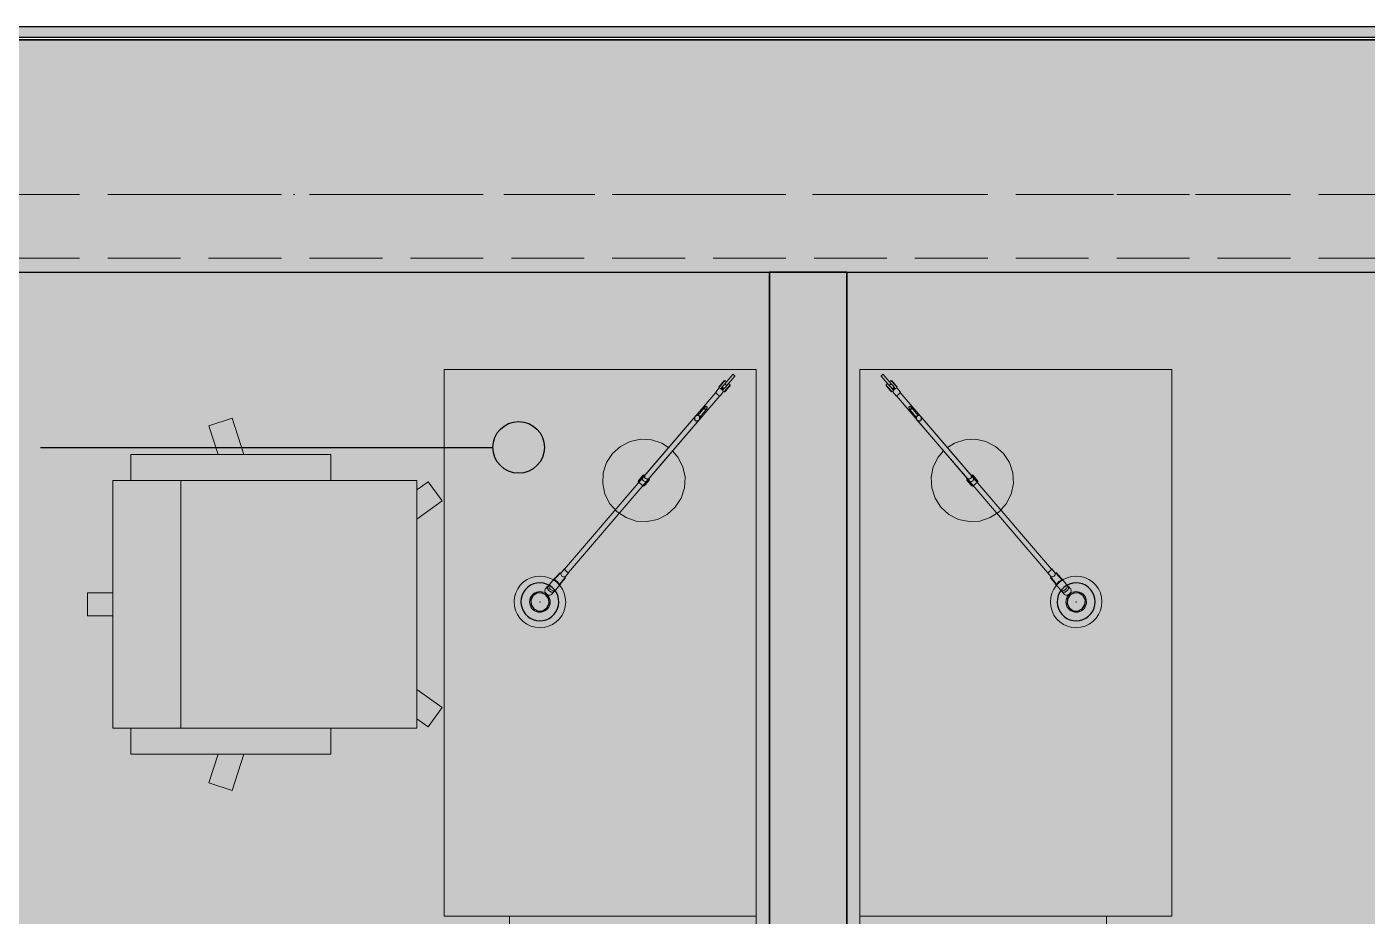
# Model space of a CAD drawing. Header units: millimetres. Extents: x -4040 to 97987, y -17467 to 39515.
# Drawn here: x 10492 to 13090, y 13852 to 15575 of the extents above; entities that cross this region are included whole.
import ezdxf
from ezdxf.enums import TextEntityAlignment as Align

# ---------------------------------------------------------------- set-up
doc = ezdxf.new("R2010")
doc.units = ezdxf.units.MM
doc.header["$MEASUREMENT"] = 0
doc.linetypes.add('Dot & Dashed', pattern=[335.138881, 176.388884, -88.194442, 0, -70.555556])
doc.linetypes.add('Hidden Line', pattern=[195.611112, 141.111112, -54.5])
for name, color, linetype in [('NewA-Ee_25_10-M_WallsExternal', 7, 'Continuous'), ('NewA-Ee_25_10-M_WallsInternal', 7, 'Continuous'), ('NewA-Ee_30_10-M_Roofs', 7, 'Continuous'), ('NewA-Ee_30_40-M_Floors', 7, 'Continuous'), ('NewA-Ee_40_20-M_GeneralFFAndEInternalMovable', 7, 'Continuous'), ('NewA-SL-M_SpacesInternal', 7, 'Continuous'), ('NewA-Ss_30_25-M_CeilingAndSoffitSystems', 7, 'Continuous'), ('NewA-Zz_20_10_90-T_TextFFEInternal', 7, 'Continuous'), ('NewA-Zz_35_40_80-M_GridStructural', 7, 'Continuous'), ('NewA-Zz_50_90_00-M_GrossInternal', 7, 'Continuous'), ('NewA-Zz_60_50_90-P_VoidOpening', 7, 'Continuous')]:
    doc.layers.add(name, color=color, linetype=linetype)
doc.styles.add('GENERATED_STYLE_1', font='')
doc.styles.get('GENERATED_STYLE_1').set_extended_font_data('Arial')

# ---------------------------------------------------------------- blocks, each defined once
blk = doc.blocks.new('Slab_1_2', base_point=(32250, 6550.5))
at = {"layer": 'NewA-Ee_30_40-M_Floors', "linetype": 'Continuous', "lineweight": 13}
blk.add_hatch(color=254, dxfattribs=at).paths.add_polyline_path([(32250, 6550.5), (32250, 12847.7), (34699.7, 12847.7), (34699.7, 15099.7), (150.3, 15099.7), (150.3, 6550.5)])
at = {"layer": 'NewA-Ee_30_40-M_Floors', "color": 6, "linetype": 'Continuous', "lineweight": 13, "flags": 128}
blk.add_lwpolyline([(32250, 6550.5), (150.3, 6550.5), (150.3, 15099.7), (34699.7, 15099.7), (34699.7, 12847.7), (32250, 12847.7)], close=True, dxfattribs=at)
blk = doc.blocks.new('Wall_1_2', base_point=(0, 15250))
at = {"layer": 'NewA-Ee_25_10-M_WallsExternal', "linetype": 'Continuous', "lineweight": 13}
for points in [[(10280.1, 15574.9), (10280.1, 15554.8), (14119.9, 15554.8), (14119.9, 15574.9)], [(10260, 15274.9), (10260, 15250), (14140, 15250), (14140, 15274.9), (14119.9, 15274.9), (14119.9, 15550), (10280.1, 15550), (10280.1, 15274.9)], [(14140, 15250), (10260, 15250), (10260, 15224.9), (10273, 15224.9), (10273, 15179.6), (14127, 15179.6), (14127, 15224.9), (14140, 15224.9)], [(10273, 15179.6), (10273, 15116.1), (14127, 15116.1), (14127, 15179.6)], [(14127, 15116.1), (10273, 15116.1), (10273, 15099.7), (14127, 15099.7)]]:
    blk.add_hatch(color=6, dxfattribs=at).paths.add_polyline_path(points)
at = {"layer": 'NewA-Ee_25_10-M_WallsExternal', "linetype": 'Continuous'}
blk.add_line((10280.1, 15554.8), (14119.9, 15554.8), dxfattribs=at)
at = {"layer": 'NewA-Ee_25_10-M_WallsExternal', "color": 92, "linetype": 'Continuous', "lineweight": 35}
blk.add_line((10280.1, 15550), (14119.9, 15550), dxfattribs=at)
at = {"layer": 'NewA-Ee_25_10-M_WallsExternal', "linetype": 'Continuous', "flags": 128}
for points in [[(14119.9, 15574.9), (10280.1, 15574.9)], [(10273, 15099.7), (14127, 15099.7)]]:
    blk.add_lwpolyline(points, dxfattribs=at)
blk = doc.blocks.new('Standard grid marker_2')
at = {"layer": 'NewA-Zz_35_40_80-M_GridStructural', "color": 6, "linetype": 'Dot & Dashed', "lineweight": 13}
blk.add_line((1000, 0), (40175.6, 0), dxfattribs=at)
at = {"layer": 'NewA-Zz_35_40_80-M_GridStructural', "style": 'GENERATED_STYLE_1'}
blk.add_attdef('AC_MarkerText_1', text='', height=250, dxfattribs=at).set_placement((41425.6, 12.2), align=Align.MIDDLE_CENTER)
blk = doc.blocks.new('Standard grid marker_4')
at = {"layer": 'NewA-Zz_35_40_80-M_GridStructural', "color": 6, "linetype": 'Dot & Dashed', "lineweight": 13}
blk.add_line((1000, 0), (40175.6, 0), dxfattribs=at)
blk = doc.blocks.new('Beam_1_2', base_point=(34850, 6550))
at = {"layer": 'NewA-Ee_30_10-M_Roofs', "color": 6, "linetype": 'Hidden Line', "lineweight": 13}
blk.add_line((34850, 15250), (0, 15250), dxfattribs=at)
blk = doc.blocks.new('Beam_3_2', base_point=(34850, 6426.7))
at = {"layer": 'NewA-Zz_60_50_90-P_VoidOpening', "color": 6, "linetype": 'Hidden Line', "lineweight": 13}
blk.add_line((34850, 15126.7), (0, 15126.7), dxfattribs=at)
blk = doc.blocks.new('BEDROOM_205_8_3', base_point=(9682.7, 14565))
at = {"layer": 'NewA-SL-M_SpacesInternal', "color": 253, "linetype": 'Continuous', "lineweight": 13}
for p, q in [((11931.6, 15099.7), (8101.5, 15099.7)), ((11931.6, 11096.4), (11931.6, 15099.7))]:
    blk.add_line(p, q, dxfattribs=at)
at = {"layer": 'NewA-SL-M_SpacesInternal', "color": 5, "lineweight": 70, "style": 'GENERATED_STYLE_1'}
for tag, height, p in [('ROOM_NAME', 200, (9682.7, 14872.8)), ('ROOM_NUMBER', 150, (9682.7, 14570)), ('adj_text', 150, (9682.7, 14334.3))]:
    blk.add_attdef(tag, text='', height=height, dxfattribs=at).set_placement(p, align=Align.TOP_CENTER)
blk = doc.blocks.new('BEDROOM_207_9_3', base_point=(14422.3, 14565))
at = {"layer": 'NewA-SL-M_SpacesInternal', "color": 253, "linetype": 'Continuous', "lineweight": 13}
for p, q in [((12081.6, 15099.7), (12081.6, 11096.4)), ((15911.2, 15099.7), (12081.6, 15099.7))]:
    blk.add_line(p, q, dxfattribs=at)
at = {"layer": 'NewA-SL-M_SpacesInternal', "color": 5, "lineweight": 70, "style": 'GENERATED_STYLE_1'}
for tag, height, p in [('ROOM_NAME', 200, (14422.3, 14872.8)), ('ROOM_NUMBER', 150, (14422.3, 14570)), ('adj_text', 150, (14422.3, 14334.3))]:
    blk.add_attdef(tag, text='', height=height, dxfattribs=at).set_placement(p, align=Align.TOP_CENTER)
blk = doc.blocks.new('Slab_12_3', base_point=(8101.5, 15099.7))
at = {"layer": 'NewA-Ss_30_25-M_CeilingAndSoffitSystems', "linetype": 'Continuous', "lineweight": 0}
blk.add_hatch(color=255, dxfattribs=at).paths.add_polyline_path([(8101.5, 15099.7), (8101.5, 11096.4), (9866.7, 11096.4), (9866.7, 8145.4), (11105.5, 8145.4), (11105.5, 11096.4), (11931.6, 11096.4), (11931.6, 15099.7)])
at = {"layer": 'NewA-Ss_30_25-M_CeilingAndSoffitSystems', "color": 6, "linetype": 'Continuous', "lineweight": 13, "flags": 128}
blk.add_lwpolyline([(8101.5, 15099.7), (11931.6, 15099.7), (11931.6, 11096.4), (11105.5, 11096.4), (11105.5, 8145.4), (9866.7, 8145.4), (9866.7, 11096.4), (8101.5, 11096.4)], close=True, dxfattribs=at)
blk = doc.blocks.new('Slab_13_3', base_point=(12081.6, 15099.7))
at = {"layer": 'NewA-Ss_30_25-M_CeilingAndSoffitSystems', "linetype": 'Continuous', "lineweight": 0}
blk.add_hatch(color=255, dxfattribs=at).paths.add_polyline_path([(12081.6, 15099.7), (12081.6, 11096.4), (12908, 11096.4), (12908, 8145.4), (14141, 8145.4), (14141, 11096.4), (15911.2, 11096.4), (15911.2, 15099.7)])
at = {"layer": 'NewA-Ss_30_25-M_CeilingAndSoffitSystems', "color": 6, "linetype": 'Continuous', "lineweight": 13, "flags": 128}
blk.add_lwpolyline([(12081.6, 15099.7), (12081.6, 11096.4), (12908, 11096.4), (12908, 8145.4), (14141, 8145.4), (14141, 11096.4), (15911.2, 11096.4), (15911.2, 15099.7)], close=True, dxfattribs=at)
blk = doc.blocks.new('Wall_17_3', base_point=(11931.6, 15099.7))
at = {"layer": 'NewA-Ee_25_10-M_WallsInternal', "linetype": 'Continuous', "lineweight": 13}
blk.add_hatch(color=6, dxfattribs=at).paths.add_polyline_path([(11931.6, 11096.4), (12081.6, 11096.4), (12081.6, 15099.7), (11931.6, 15099.7)])
at = {"layer": 'NewA-Ee_25_10-M_WallsInternal', "color": 92, "linetype": 'Continuous', "lineweight": 35, "flags": 128}
for points in [[(11931.6, 15099.7), (11931.6, 11096.4)], [(12081.6, 15099.7), (11931.6, 15099.7)], [(12081.6, 11096.4), (12081.6, 15099.7)]]:
    blk.add_lwpolyline(points, dxfattribs=at)
blk = doc.blocks.new('Morph_8_3')
at = {"layer": 'NewA-Ee_40_20-M_GeneralFFAndEInternalMovable', "linetype": 'Continuous'}
for p, q in [((11806.5, 14838.3), (11805.8, 14837)), ((11807.7, 14839.2), (11806.5, 14838.3)), ((11809.1, 14839.4), (11807.7, 14839.2)), ((11810.3, 14838.9), (11809.1, 14839.4)), ((11811, 14837.8), (11810.3, 14838.9)), ((11811, 14836.4), (11811, 14837.8)), ((11787.6, 14820), (11786.2, 14817.4)), ((11786.2, 14817.4), (11786.2, 14814.7)), ((11786.2, 14814.7), (11787.6, 14812.5)), ((11789.9, 14821.8), (11787.6, 14820)), ((11787.6, 14812.5), (11790, 14811.4)), ((11792.7, 14822.2), (11789.9, 14821.8)), ((11790, 14811.4), (11792.8, 14811.8)), ((11795.1, 14821.1), (11792.7, 14822.2)), ((11792.8, 14811.8), (11795.1, 14813.5)), ((11796.5, 14818.9), (11795.1, 14821.1)), ((11795.1, 14813.5), (11796.5, 14816.1)), ((11796.5, 14816.1), (11796.5, 14818.9)), ((11805.8, 14837), (11805.8, 14835.6)), ((11805.8, 14835.6), (11806.5, 14834.5)), ((11806.5, 14834.5), (11807.7, 14833.9)), ((11807.7, 14833.9), (11809.1, 14834.2)), ((11809.1, 14834.2), (11810.3, 14835.1)), ((11810.3, 14835.1), (11811, 14836.4)), ((11480.5, 14477.8), (11472.8, 14472.6)), ((11489.8, 14478.6), (11480.5, 14477.8)), ((11498.2, 14474.5), (11489.8, 14478.6)), ((11503.5, 14466.8), (11498.2, 14474.5)), ((11472.8, 14472.6), (11468.8, 14464.1)), ((11468.8, 14464.1), (11469.5, 14454.8)), ((11469.5, 14454.8), (11474.8, 14447.1)), ((11492.5, 14443.8), (11500.2, 14449.1)), ((11500.2, 14449.1), (11504.2, 14457.5)), ((11504.2, 14457.5), (11503.5, 14466.8)), ((11474.8, 14447.1), (11483.2, 14443.1)), ((11483.2, 14443.1), (11492.5, 14443.8))]:
    blk.add_line(p, q, dxfattribs=at)
at = {"layer": 'NewA-Ee_40_20-M_GeneralFFAndEInternalMovable', "color": 6, "linetype": 'Continuous', "lineweight": 13, "flags": 128}
for points in [[(11844.3, 14888.6), (11845.2, 14889.6)], [(11845.2, 14883.5), (11860.7, 14901.6)], [(11848.2, 14887), (11845.2, 14889.6)], [(11849, 14880.2), (11864.5, 14898.3)], [(11860.7, 14901.6), (11860.8, 14901.8)], [(11864.6, 14898.5), (11860.8, 14901.8)], [(11864.5, 14898.3), (11864.6, 14898.5)], [(11534.4, 14524.4), (11827.5, 14866.7)], [(11827.3, 14867.3), (11834.2, 14875.3)], [(11827.3, 14867.3), (11827.5, 14866.4)], [(11827.5, 14866.4), (11828.8, 14864.8)], [(11828.8, 14864.8), (11830.8, 14862.9)], [(11833.4, 14877.4), (11834, 14878.1)], [(11834.1, 14876.7), (11833.4, 14877.4)], [(11833.5, 14876), (11834.2, 14876.8)], [(11834.6, 14875), (11833.5, 14876)], [(11834, 14878.1), (11835.9, 14880.3)], [(11834.2, 14876.8), (11836.3, 14879.3)], [(11834.7, 14875.1), (11834.8, 14874.9)], [(11834.8, 14874.9), (11836.7, 14874)], [(11835.7, 14860.1), (11842.6, 14868.2)], [(11835.9, 14880.3), (11838.5, 14883.3)], [(11836.3, 14879.3), (11839.2, 14882.6)], [(11836.7, 14874), (11839, 14872.4)], [(11836.9, 14873.8), (11837.2, 14874.2)], [(11837.2, 14874.2), (11839.3, 14876.6)], [(11837.2, 14874.2), (11838.5, 14872.8)], [(11840.4, 14874.1), (11838.1, 14875.3)], [(11838.5, 14883.3), (11841.1, 14886.4)], [(11838.6, 14875.8), (11840.9, 14874.6)], [(11841.2, 14874.9), (11838.9, 14876.1)], [(11839, 14872.4), (11840.9, 14870.4)], [(11839.2, 14882.6), (11842.1, 14886.1)], [(11839.3, 14876.6), (11842.2, 14880)], [(11839.5, 14872), (11841, 14871)], [(11843.4, 14873.7), (11839.6, 14876.9)], [(11841.9, 14872), (11840.4, 14874.1)], [(11840.7, 14870.6), (11841, 14871)], [(11840.9, 14874.6), (11842.4, 14872.5)], [(11840.9, 14870.4), (11842.1, 14868.7)], [(11841, 14871), (11843.1, 14873.4)], [(11841.1, 14886.4), (11843, 14888.6)], [(11842.7, 14872.9), (11841.2, 14874.9)], [(11842.1, 14886.1), (11844.3, 14888.6)], [(11842.1, 14868.7), (11842.3, 14868.6)], [(11842.2, 14880), (11845.2, 14883.5)], [(11843.4, 14867.5), (11842.3, 14868.4)], [(11843, 14888.6), (11843.8, 14889.5)], [(11843.1, 14873.4), (11846, 14876.8)], [(11843.4, 14867.5), (11844.1, 14868.3)], [(11844.5, 14888.9), (11843.8, 14889.5)], [(11844.8, 14867.6), (11844, 14868.3)], [(11844.1, 14868.3), (11846.2, 14870.8)], [(11844.8, 14867.6), (11845.4, 14868.4)], [(11849, 14880.2), (11845.2, 14883.5)], [(11845.4, 14868.4), (11847.3, 14870.5)], [(11846, 14876.8), (11849, 14880.2)], [(11846.2, 14870.8), (11849.1, 14874.2)], [(11847.3, 14870.5), (11849.8, 14873.6)], [(11849.1, 14874.2), (11852, 14877.6)], [(11849.8, 14873.6), (11852.5, 14876.6)], [(11855.1, 14881.2), (11852, 14883.8)], [(11852, 14877.6), (11854.2, 14880.2)], [(11852.5, 14876.6), (11854.4, 14878.9)], [(11854.2, 14880.2), (11855.1, 14881.2)], [(11855.2, 14879.8), (11854.4, 14880.4)], [(11854.4, 14878.9), (11855.2, 14879.8)], [(11541.9, 14517.9), (11835.1, 14860.1)], [(11806.5, 14838.3), (11792.7, 14822.2)], [(11830.8, 14862.9), (11833, 14861.2)], [(11833, 14861.2), (11834.8, 14860.2)], [(11834.8, 14860.2), (11835.7, 14860.1)], [(11787.6, 14820), (11690.5, 14706.7)], [(11795.1, 14813.5), (11698.1, 14700.2)], [(11810.3, 14835.1), (11796.5, 14818.9)], [(11743.4, 14753.2), (11754, 14741.4), (11763.5, 14722.7), (11767.8, 14702.3), (11766.7, 14681.5), (11760.2, 14661.6), (11748.8, 14644.1), (11733.2, 14630.1), (11714.6, 14620.7), (11694.2, 14616.4), (11673.3, 14617.5), (11653.5, 14624), (11636, 14635.4), (11622, 14650.9), (11612.6, 14669.5), (11608.3, 14690), (11609.4, 14710.8), (11615.9, 14730.7), (11627.3, 14748.2), (11642.8, 14762.1), (11661.4, 14771.6), (11681.9, 14775.9), (11702.7, 14774.8), (11722.6, 14768.3), (11735.8, 14759.7)], [(11690.1, 14707), (11691.5, 14707.9)], [(11677.1, 14694.9), (11677.8, 14695.8)], [(11677.9, 14694.3), (11677.1, 14694.9)], [(11677.2, 14693.5), (11678, 14694.5)], [(11687.1, 14685.1), (11677.2, 14693.5)], [(11677.8, 14695.8), (11679.7, 14698)], [(11678, 14694.5), (11680.2, 14697)], [(11679.7, 14698), (11682.3, 14701)], [(11680.2, 14697), (11683.1, 14700.4)], [(11682.3, 14701), (11684.9, 14704.1)], [(11683.1, 14700.4), (11686, 14703.8)], [(11684.9, 14704.1), (11686.8, 14706.3)], [(11685.5, 14700.5), (11686.7, 14703)], [(11685.6, 14698.6), (11685.5, 14700.5)], [(11685.6, 14697.5), (11685.6, 14698)], [(11687.1, 14695.1), (11685.6, 14697.5)], [(11686, 14703.8), (11688.2, 14706.3)], [(11690.1, 14707), (11686.7, 14703)], [(11686.8, 14706.3), (11687.5, 14707.1)], [(11689.8, 14694), (11687.1, 14695.1)], [(11687.1, 14685.1), (11687.9, 14686)], [(11688.3, 14706.4), (11687.5, 14707.1)], [(11688.5, 14685.2), (11687.8, 14685.8)], [(11687.9, 14686), (11690, 14688.5)], [(11688.2, 14706.3), (11688.9, 14707.2)], [(11688.5, 14685.2), (11689.2, 14686)], [(11689.7, 14706.6), (11688.9, 14707.2)], [(11689.1, 14704.7), (11690.1, 14707)], [(11689.5, 14702.1), (11689.1, 14704.7)], [(11689.2, 14686), (11691.1, 14688.2)], [(11691.1, 14699.8), (11689.5, 14702.1)], [(11689.6, 14704.6), (11690.5, 14706.7)], [(11689.9, 14702.2), (11689.6, 14704.6)], [(11690.3, 14694), (11689.8, 14694)], [(11691.4, 14700.1), (11689.9, 14702.2)], [(11690, 14688.5), (11693, 14691.9)], [(11692.7, 14694.3), (11690.8, 14694.1)], [(11693.6, 14698.5), (11691.1, 14699.8)], [(11691.1, 14688.2), (11693.7, 14691.3)], [(11693.7, 14698.9), (11691.4, 14700.1)], [(11695, 14695.8), (11692.7, 14694.3)], [(11693, 14691.9), (11695.9, 14695.3)], [(11696.3, 14698.5), (11693.6, 14698.5)], [(11696.1, 14699), (11693.7, 14698.9)], [(11693.7, 14691.3), (11696.3, 14694.3)], [(11698.4, 14699.9), (11695, 14695.8)], [(11695.9, 14695.3), (11698, 14697.8)], [(11698.1, 14700.2), (11696.1, 14699)], [(11698.4, 14699.9), (11696.3, 14698.5)], [(11696.3, 14694.3), (11698.2, 14696.5)], [(11698, 14697.8), (11698.8, 14698.7)], [(11698.8, 14698.7), (11698.1, 14699.4)], [(11698.9, 14697.3), (11698.2, 14698)], [(11698.2, 14696.5), (11698.9, 14697.3)], [(11699.1, 14701.4), (11698.4, 14699.9)], [(11504.4, 14494), (11514.8, 14506.2)], [(11514.6, 14505), (11514.4, 14504.1)], [(11514.4, 14504.1), (11514.8, 14503.8)], [(11514.5, 14505.1), (11515.2, 14505.9)], [(11515.3, 14504.4), (11514.5, 14505.1)], [(11514.8, 14506.2), (11514.6, 14505.3)], [(11514.6, 14503.7), (11515.4, 14504.6)], [(11515.6, 14502.8), (11514.6, 14503.7)], [(11516.2, 14507.1), (11514.8, 14506.2)], [(11515.2, 14505.9), (11517.1, 14508.1)], [(11515.4, 14504.6), (11517.5, 14507.1)], [(11516, 14502.7), (11516.6, 14502.1)], [(11516.6, 14502.1), (11520, 14500)], [(11517.1, 14508.1), (11519.7, 14511.1)], [(11517.5, 14507.1), (11520.5, 14510.5)], [(11519.7, 14511.1), (11522.3, 14514.2)], [(11520, 14500), (11522.7, 14496.9)], [(11520.5, 14510.5), (11523.4, 14513.9)], [(11522.3, 14514.2), (11524.2, 14516.4)], [(11523.4, 14513.9), (11525.5, 14516.4)], [(11524.2, 14516.4), (11524.9, 14517.2)], [(11525.7, 14516.6), (11524.9, 14517.2)], [(11525.5, 14516.4), (11526.3, 14517.3)], [(11527.1, 14516.7), (11526.3, 14517.3)], [(11526.9, 14515.3), (11527, 14516.5)], [(11527.6, 14513), (11526.9, 14515.2), (11526.9, 14515.3)], [(11534, 14524.7), (11527, 14516.5)], [(11527.4, 14498.6), (11530.3, 14502)], [(11529.2, 14510.7), (11527.6, 14513)], [(11528.5, 14498.4), (11531.1, 14501.4)], [(11531.7, 14509.5), (11529.2, 14510.7)], [(11530.3, 14502), (11533.3, 14505.5)], [(11531.1, 14501.4), (11533.7, 14504.4)], [(11534.1, 14509.1), (11534, 14509.2), (11531.7, 14509.5)], [(11533.3, 14505.5), (11535.4, 14508)], [(11533.7, 14504.4), (11535.6, 14506.7)], [(11534, 14524.7), (11534.6, 14524.7)], [(11534.2, 14523.8), (11534, 14524.7)], [(11535.3, 14509.4), (11534.1, 14509.1)], [(11535.4, 14522.2), (11534.2, 14523.8)], [(11534.4, 14524.4), (11534.5, 14523.6)], [(11534.5, 14523.6), (11535.7, 14522.1)], [(11542.3, 14517.6), (11535.3, 14509.4)], [(11537.4, 14520.3), (11535.4, 14522.2)], [(11536.2, 14508.9), (11535.4, 14509.5)], [(11535.4, 14508), (11536.2, 14508.9)], [(11536.3, 14507.5), (11535.5, 14508.1)], [(11535.6, 14506.7), (11536.3, 14507.5)], [(11535.7, 14522.1), (11537.5, 14520.4)], [(11539.6, 14518.7), (11537.4, 14520.3)], [(11537.5, 14520.4), (11539.5, 14518.9)], [(11539.5, 14518.9), (11541.1, 14518)], [(11541.4, 14517.6), (11539.6, 14518.7)], [(11541.1, 14518), (11541.9, 14517.9)], [(11542.3, 14517.6), (11541.4, 14517.6)], [(11542.2, 14518.2), (11542.3, 14517.6)], [(11496.9, 14485.3), (11496, 14482.6)], [(11496, 14482.6), (11497, 14479.3)], [(11496.9, 14485.3), (11501.9, 14491.1)], [(11497, 14479.3), (11499.6, 14476.2)], [(11499.6, 14476.2), (11503.1, 14474.1)], [(11501.9, 14491.1), (11501, 14488.5)], [(11501, 14488.5), (11502, 14485.1)], [(11502.1, 14490.9), (11501.2, 14488.4)], [(11501.2, 14488.4), (11502.2, 14485.1)], [(11502.5, 14491.4), (11501.9, 14491.1)], [(11502, 14485.1), (11504.6, 14482)], [(11502.1, 14490.9), (11504.2, 14493.4)], [(11502.2, 14485.1), (11504.7, 14482.1)], [(11503.1, 14474.1), (11506.6, 14473.6)], [(11504.4, 14494), (11503.5, 14491.4)], [(11503.5, 14491.4), (11504.5, 14488)], [(11504.5, 14488), (11507.1, 14484.9)], [(11504.6, 14482), (11508.1, 14479.9)], [(11504.7, 14482.1), (11508.1, 14480.1)], [(11506.6, 14473.6), (11509, 14474.9)], [(11507.1, 14484.9), (11510.6, 14482.8)], [(11508.1, 14480.1), (11511.4, 14479.6)], [(11508.1, 14479.9), (11511.5, 14479.4)], [(11509, 14474.9), (11514, 14480.7)], [(11510.6, 14482.8), (11514, 14482.4)], [(11511.4, 14479.6), (11513.8, 14480.9)], [(11511.5, 14479.4), (11514, 14480.7)], [(11513.8, 14480.9), (11515.9, 14483.3)], [(11514, 14482.4), (11516.5, 14483.6)], [(11514, 14480.7), (11514.2, 14481.3)], [(11516.5, 14483.6), (11527, 14495.8)], [(11522.7, 14496.9), (11523.3, 14496.5)], [(11524.5, 14495.2), (11523.4, 14496.1)], [(11524.5, 14495.2), (11525.3, 14496.1)], [(11524.6, 14495.4), (11525, 14495.1)], [(11525, 14495.1), (11525.8, 14495.4)], [(11525.9, 14495.3), (11525.1, 14496)], [(11525.3, 14496.1), (11527.4, 14498.6)], [(11525.9, 14495.3), (11526.6, 14496.1)], [(11526, 14495.5), (11527, 14495.8)], [(11526.6, 14496.1), (11528.5, 14498.4)], [(11527, 14495.8), (11527.6, 14497.3)], [(11486.1, 14460.9), (11486.2, 14461.1)], [(11486.2, 14460.7), (11486.1, 14460.9)], [(11486.2, 14461.1), (11486.4, 14461.2)], [(11486.3, 14460.6), (11486.2, 14460.7)], [(11486.4, 14460.5), (11486.3, 14460.6)], [(11486.4, 14461.2), (11486.5, 14461.2)], [(11486.6, 14460.5), (11486.4, 14460.5)], [(11486.5, 14461.2), (11486.7, 14461.1)], [(11486.8, 14460.6), (11486.6, 14460.5)], [(11486.7, 14461.1), (11486.8, 14461)], [(11486.8, 14461), (11486.8, 14460.8)], [(11486.8, 14460.8), (11486.8, 14460.6)]]:
    blk.add_lwpolyline(points, dxfattribs=at)
for points in [[(11442.9, 14436.3), (11439.3, 14444.2), (11437.2, 14452.7), (11436.5, 14461.3), (11437.3, 14470), (11439.7, 14478.4), (11443.4, 14486.3), (11448.5, 14493.4), (11454.7, 14499.5), (11461.9, 14504.4), (11469.9, 14508), (11478.3, 14510.2), (11487, 14510.8), (11495.7, 14510), (11504.1, 14507.6), (11511.9, 14503.9), (11519, 14498.8), (11525.1, 14492.6), (11530, 14485.4), (11533.6, 14477.5), (11535.8, 14469), (11536.5, 14460.3), (11535.6, 14451.7), (11533.3, 14443.3), (11529.5, 14435.4), (11524.5, 14428.3), (11518.2, 14422.2), (11511, 14417.3), (11503.1, 14413.7), (11494.7, 14411.5), (11486, 14410.8), (11477.3, 14411.7), (11468.9, 14414), (11461, 14417.8), (11454, 14422.9), (11447.9, 14429.1)], [(11469.1, 14451), (11467.6, 14454.2), (11466.8, 14457.6), (11466.5, 14461), (11466.8, 14464.5), (11467.8, 14467.9), (11469.3, 14471), (11471.3, 14473.9), (11473.8, 14476.3), (11476.7, 14478.3), (11479.8, 14479.7), (11483.2, 14480.6), (11486.7, 14480.8), (11490.2, 14480.5), (11493.5, 14479.6), (11496.7, 14478.1), (11499.5, 14476), (11501.9, 14473.5), (11503.9, 14470.7), (11505.3, 14467.5), (11506.2, 14464.1), (11506.5, 14460.6), (11506.1, 14457.2), (11505.2, 14453.8), (11503.7, 14450.7), (11501.7, 14447.8), (11499.2, 14445.4), (11496.3, 14443.4), (11493.1, 14442), (11489.8, 14441.1), (11486.3, 14440.8), (11482.8, 14441.2), (11479.5, 14442.1), (11476.3, 14443.6), (11473.5, 14445.6), (11471, 14448.1)]]:
    blk.add_lwpolyline(points, close=True, dxfattribs=at)
at = {"layer": 'NewA-Ee_40_20-M_GeneralFFAndEInternalMovable', "linetype": 'Continuous', "flags": 128}
blk.add_lwpolyline([(11450.2, 14454.8), (11451.8, 14448.6), (11454.4, 14442.8), (11458.1, 14437.5), (11462.6, 14432.9), (11467.8, 14429.2), (11473.6, 14426.4), (11479.7, 14424.7), (11486.1, 14424.1), (11492.5, 14424.6), (11498.7, 14426.2), (11504.6, 14428.8), (11509.8, 14432.4), (11514.4, 14436.9), (11518.2, 14442.1), (11520.9, 14447.9), (11522.6, 14454.1), (11523.3, 14460.5), (11522.8, 14466.9), (11521.2, 14473.1), (11518.5, 14478.9), (11514.9, 14484.2), (11510.4, 14488.8), (11505.2, 14492.5), (11499.4, 14495.3), (11493.2, 14497), (11486.9, 14497.6), (11480.5, 14497.1), (11474.3, 14495.5), (11468.4, 14492.9), (11463.1, 14489.3), (11458.5, 14484.8), (11454.8, 14479.6), (11452.1, 14473.8), (11450.3, 14467.6), (11449.7, 14461.2)], close=True, dxfattribs=at)
blk = doc.blocks.new('Morph_9_3')
at = {"layer": 'NewA-Ee_40_20-M_GeneralFFAndEInternalMovable', "linetype": 'Continuous'}
for p, q in [((12202.4, 14838.9), (12201.7, 14837.8)), ((12201.7, 14837.8), (12201.7, 14836.4)), ((12203.6, 14839.4), (12202.4, 14838.9)), ((12205, 14839.2), (12203.6, 14839.4)), ((12206.2, 14838.3), (12205, 14839.2)), ((12206.9, 14837), (12206.2, 14838.3)), ((12201.7, 14836.4), (12202.4, 14835.1)), ((12202.4, 14835.1), (12203.6, 14834.2)), ((12203.6, 14834.2), (12205, 14833.9)), ((12205, 14833.9), (12206.2, 14834.5)), ((12206.2, 14834.5), (12206.9, 14835.6)), ((12206.9, 14835.6), (12206.9, 14837)), ((12217.6, 14821.1), (12216.2, 14818.9)), ((12216.2, 14818.9), (12216.2, 14816.1)), ((12216.2, 14816.1), (12217.5, 14813.5)), ((12217.5, 14813.5), (12219.9, 14811.8)), ((12220, 14822.2), (12217.6, 14821.1)), ((12219.9, 14811.8), (12222.6, 14811.4)), ((12222.8, 14821.8), (12220, 14822.2)), ((12222.6, 14811.4), (12225, 14812.5)), ((12225.1, 14820), (12222.8, 14821.8)), ((12225, 14812.5), (12226.4, 14814.7)), ((12226.5, 14817.4), (12225.1, 14820)), ((12226.4, 14814.7), (12226.5, 14817.4)), ((12514.5, 14474.5), (12509.2, 14466.8)), ((12522.9, 14478.6), (12514.5, 14474.5)), ((12532.2, 14477.8), (12522.9, 14478.6)), ((12539.9, 14472.6), (12532.2, 14477.8)), ((12509.2, 14466.8), (12508.5, 14457.5)), ((12508.5, 14457.5), (12512.5, 14449.1)), ((12512.5, 14449.1), (12520.2, 14443.8)), ((12537.9, 14447.1), (12543.2, 14454.8)), ((12543.9, 14464.1), (12539.9, 14472.6)), ((12543.2, 14454.8), (12543.9, 14464.1)), ((12520.2, 14443.8), (12529.5, 14443.1)), ((12529.5, 14443.1), (12537.9, 14447.1))]:
    blk.add_line(p, q, dxfattribs=at)
at = {"layer": 'NewA-Ee_40_20-M_GeneralFFAndEInternalMovable', "color": 6, "linetype": 'Continuous', "lineweight": 13, "flags": 128}
for points in [[(12148, 14898.5), (12151.8, 14901.8)], [(12148.2, 14898.3), (12148, 14898.5)], [(12163.7, 14880.2), (12148.2, 14898.3)], [(12152, 14901.6), (12151.8, 14901.8)], [(12167.5, 14883.5), (12152, 14901.6)], [(12164.4, 14887), (12167.5, 14889.6)], [(12168.3, 14888.6), (12167.5, 14889.6)], [(12157.5, 14879.8), (12158.3, 14880.4)], [(12158.3, 14878.9), (12157.5, 14879.8)], [(12157.6, 14881.2), (12160.6, 14883.8)], [(12158.5, 14880.2), (12157.6, 14881.2)], [(12160.2, 14876.6), (12158.3, 14878.9)], [(12160.6, 14877.6), (12158.5, 14880.2)], [(12162.8, 14873.6), (12160.2, 14876.6)], [(12163.6, 14874.2), (12160.6, 14877.6)], [(12165.4, 14870.5), (12162.8, 14873.6)], [(12166.5, 14870.8), (12163.6, 14874.2)], [(12163.7, 14880.2), (12167.5, 14883.5)], [(12166.6, 14876.8), (12163.7, 14880.2)], [(12167.3, 14868.4), (12165.4, 14870.5)], [(12168.6, 14868.3), (12166.5, 14870.8)], [(12169.5, 14873.4), (12166.6, 14876.8)], [(12167.9, 14867.6), (12167.3, 14868.4)], [(12170.4, 14880), (12167.5, 14883.5)], [(12167.9, 14867.6), (12168.7, 14868.3)], [(12168.1, 14888.9), (12168.9, 14889.5)], [(12170.5, 14886.1), (12168.3, 14888.6)], [(12169.3, 14867.5), (12168.6, 14868.3)], [(12169.6, 14888.6), (12168.9, 14889.5)], [(12169.3, 14873.7), (12173.1, 14876.9)], [(12169.3, 14867.5), (12170.4, 14868.4)], [(12171.6, 14871), (12169.5, 14873.4)], [(12171.6, 14886.4), (12169.6, 14888.6)], [(12170, 14872.9), (12171.5, 14874.9)], [(12177, 14860.1), (12170.1, 14868.2)], [(12171.8, 14874.6), (12170.3, 14872.5)], [(12173.3, 14876.6), (12170.4, 14880)], [(12170.6, 14868.7), (12170.4, 14868.6)], [(12173.5, 14882.6), (12170.5, 14886.1)], [(12171.8, 14870.4), (12170.6, 14868.7)], [(12170.7, 14872), (12172.2, 14874.1)], [(12171.5, 14874.9), (12173.8, 14876.1)], [(12174.2, 14883.3), (12171.6, 14886.4)], [(12173.2, 14872), (12171.6, 14871)], [(12172, 14870.6), (12171.6, 14871)], [(12174.1, 14875.8), (12171.8, 14874.6)], [(12173.6, 14872.4), (12171.8, 14870.4)], [(12172.2, 14874.1), (12174.5, 14875.3)], [(12175.4, 14874.2), (12173.3, 14876.6)], [(12176.4, 14879.3), (12173.5, 14882.6)], [(12176, 14874), (12173.6, 14872.4)], [(12176.8, 14880.3), (12174.2, 14883.3)], [(12175.4, 14874.2), (12174.2, 14872.8)], [(12175.8, 14873.8), (12175.4, 14874.2)], [(12177.8, 14874.9), (12176, 14874)], [(12178.5, 14876.8), (12176.4, 14879.3)], [(12178.7, 14878.1), (12176.8, 14880.3)], [(12178, 14875.1), (12177.8, 14874.9)], [(12178.1, 14875), (12179.2, 14876)], [(12185.3, 14867.3), (12178.4, 14875.3)], [(12178.5, 14876.7), (12179.3, 14877.4)], [(12179.2, 14876), (12178.5, 14876.8)], [(12179.3, 14877.4), (12178.7, 14878.1)], [(12183.9, 14864.8), (12181.9, 14862.9)], [(12185.1, 14866.4), (12183.9, 14864.8)], [(12185.3, 14867.3), (12185.1, 14866.4)], [(12478.3, 14524.4), (12185.2, 14866.7)], [(12177.9, 14860.2), (12177, 14860.1)], [(12470.7, 14517.9), (12177.6, 14860.1)], [(12179.7, 14861.2), (12177.9, 14860.2)], [(12181.9, 14862.9), (12179.7, 14861.2)], [(12206.2, 14838.3), (12220, 14822.2)], [(12202.4, 14835.1), (12216.2, 14818.9)], [(12217.5, 14813.5), (12314.6, 14700.2)], [(12225.1, 14820), (12322.2, 14706.7)], [(12269.2, 14753.2), (12258.7, 14741.4), (12249.2, 14722.7), (12244.9, 14702.3), (12246, 14681.5), (12252.5, 14661.6), (12263.9, 14644.1), (12279.4, 14630.1), (12298, 14620.7), (12318.5, 14616.4), (12339.3, 14617.5), (12359.2, 14624), (12376.7, 14635.4), (12390.6, 14650.9), (12400.1, 14669.5), (12404.4, 14690), (12403.3, 14710.8), (12396.8, 14730.7), (12385.4, 14748.2), (12369.9, 14762.1), (12351.2, 14771.6), (12330.8, 14775.9), (12310, 14774.8), (12290.1, 14768.3), (12276.8, 14759.7)], [(12322.6, 14707), (12321.1, 14707.9)], [(12313.5, 14701.4), (12314.2, 14699.9)], [(12313.7, 14697.3), (12314.5, 14698)], [(12314.4, 14696.5), (12313.7, 14697.3)], [(12313.9, 14698.7), (12314.6, 14699.4)], [(12314.6, 14697.8), (12313.9, 14698.7)], [(12314.2, 14699.9), (12317.7, 14695.8)], [(12314.2, 14699.9), (12316.3, 14698.5)], [(12316.3, 14694.3), (12314.4, 14696.5)], [(12314.6, 14700.2), (12316.5, 14699)], [(12316.8, 14695.3), (12314.6, 14697.8)], [(12316.3, 14698.5), (12319, 14698.5)], [(12319, 14691.3), (12316.3, 14694.3)], [(12316.5, 14699), (12319, 14698.9)], [(12319.7, 14691.9), (12316.8, 14695.3)], [(12317.7, 14695.8), (12319.9, 14694.3)], [(12319, 14698.9), (12321.2, 14700.1)], [(12319, 14698.5), (12321.5, 14699.8)], [(12321.6, 14688.2), (12319, 14691.3)], [(12322.6, 14688.5), (12319.7, 14691.9)], [(12319.9, 14694.3), (12321.9, 14694.1)], [(12321.2, 14700.1), (12322.8, 14702.2)], [(12321.5, 14699.8), (12323.2, 14702.1)], [(12323.5, 14686), (12321.6, 14688.2)], [(12323.1, 14704.6), (12322.2, 14706.7)], [(12322.4, 14694), (12322.9, 14694)], [(12322.6, 14707), (12326, 14703)], [(12323.6, 14704.7), (12322.6, 14707)], [(12324.8, 14686), (12322.6, 14688.5)], [(12322.8, 14702.2), (12323.1, 14704.6)], [(12322.9, 14694), (12325.6, 14695.1)], [(12323, 14706.6), (12323.7, 14707.2)], [(12323.2, 14702.1), (12323.6, 14704.7)], [(12324.2, 14685.2), (12323.5, 14686)], [(12324.5, 14706.3), (12323.7, 14707.2)], [(12324.2, 14685.2), (12324.9, 14685.8)], [(12324.4, 14706.4), (12325.1, 14707.1)], [(12326.7, 14703.8), (12324.5, 14706.3)], [(12325.6, 14685.1), (12324.8, 14686)], [(12325.8, 14706.3), (12325.1, 14707.1)], [(12325.6, 14695.1), (12327.1, 14697.5)], [(12325.6, 14685.1), (12335.4, 14693.5)], [(12327.7, 14704.1), (12325.8, 14706.3)], [(12327.2, 14700.5), (12326, 14703)], [(12329.6, 14700.4), (12326.7, 14703.8)], [(12327.1, 14698.6), (12327.2, 14700.5)], [(12327.1, 14697.5), (12327.1, 14698)], [(12330.3, 14701), (12327.7, 14704.1)], [(12332.5, 14697), (12329.6, 14700.4)], [(12332.9, 14698), (12330.3, 14701)], [(12334.7, 14694.5), (12332.5, 14697)], [(12334.9, 14695.8), (12332.9, 14698)], [(12335.4, 14693.5), (12334.7, 14694.5)], [(12334.8, 14694.3), (12335.5, 14694.9)], [(12335.5, 14694.9), (12334.9, 14695.8)], [(12470.5, 14518.2), (12470.3, 14517.6)], [(12470.3, 14517.6), (12477.4, 14509.4)], [(12470.3, 14517.6), (12471.3, 14517.6)], [(12471.6, 14518), (12470.7, 14517.9)], [(12471.3, 14517.6), (12473, 14518.7)], [(12473.2, 14518.9), (12471.6, 14518)], [(12473, 14518.7), (12475.2, 14520.3)], [(12475.2, 14520.4), (12473.2, 14518.9)], [(12475.2, 14520.3), (12477.2, 14522.2)], [(12477, 14522.1), (12475.2, 14520.4)], [(12476.4, 14507.5), (12477.1, 14508.1)], [(12477.1, 14506.7), (12476.4, 14507.5)], [(12476.5, 14508.9), (12477.2, 14509.5)], [(12477.3, 14508), (12476.5, 14508.9)], [(12478.1, 14523.6), (12477, 14522.1)], [(12479, 14504.4), (12477.1, 14506.7)], [(12477.2, 14522.2), (12478.5, 14523.8)], [(12479.4, 14505.5), (12477.3, 14508)], [(12477.4, 14509.4), (12478.5, 14509.1)], [(12478.7, 14524.7), (12478.1, 14524.7)], [(12478.3, 14524.4), (12478.1, 14523.6)], [(12478.5, 14523.8), (12478.7, 14524.7)], [(12478.5, 14509.1), (12478.7, 14509.2), (12480.9, 14509.5)], [(12478.7, 14524.7), (12485.7, 14516.5)], [(12481.6, 14501.4), (12479, 14504.4)], [(12482.3, 14502), (12479.4, 14505.5)], [(12480.9, 14509.5), (12483.4, 14510.7)], [(12484.2, 14498.4), (12481.6, 14501.4)], [(12485.3, 14498.6), (12482.3, 14502)], [(12483.4, 14510.7), (12485.1, 14513)], [(12485.1, 14513), (12485.7, 14515.2), (12485.8, 14515.3)], [(12485.6, 14516.7), (12486.4, 14517.3)], [(12485.8, 14515.3), (12485.7, 14516.5)], [(12487.1, 14516.4), (12486.4, 14517.3)], [(12487, 14516.6), (12487.8, 14517.2)], [(12489.3, 14513.9), (12487.1, 14516.4)], [(12488.5, 14516.4), (12487.8, 14517.2)], [(12490.4, 14514.2), (12488.5, 14516.4)], [(12492.2, 14510.5), (12489.3, 14513.9)], [(12492.7, 14500), (12490, 14496.9)], [(12493, 14511.1), (12490.4, 14514.2)], [(12495.1, 14507.1), (12492.2, 14510.5)], [(12496.1, 14502.1), (12492.7, 14500)], [(12495.6, 14508.1), (12493, 14511.1)], [(12497.3, 14504.6), (12495.1, 14507.1)], [(12497.5, 14505.9), (12495.6, 14508.1)], [(12496.6, 14502.7), (12496.1, 14502.1)], [(12496.5, 14507.1), (12497.8, 14506.2)], [(12497, 14502.8), (12498.1, 14503.7)], [(12498.1, 14503.7), (12497.3, 14504.6)], [(12497.4, 14504.4), (12498.2, 14505.1)], [(12498.2, 14505.1), (12497.5, 14505.9)], [(12508.3, 14494), (12497.8, 14506.2)], [(12497.8, 14506.2), (12498, 14505.3)], [(12498.2, 14504.1), (12497.9, 14503.8)], [(12498.1, 14505), (12498.2, 14504.1)], [(12486.1, 14496.1), (12484.2, 14498.4)], [(12485.7, 14495.8), (12485.1, 14497.3)], [(12487.4, 14496.1), (12485.3, 14498.6)], [(12496.1, 14483.6), (12485.7, 14495.8)], [(12486.6, 14495.5), (12485.7, 14495.8)], [(12486.8, 14495.3), (12486.1, 14496.1)], [(12486.8, 14495.3), (12487.5, 14496)], [(12487.7, 14495.1), (12486.9, 14495.4)], [(12488.2, 14495.2), (12487.4, 14496.1)], [(12488, 14495.4), (12487.7, 14495.1)], [(12488.2, 14495.2), (12489.2, 14496.1)], [(12490, 14496.9), (12489.4, 14496.5)], [(12498.6, 14482.4), (12496.1, 14483.6)], [(12498.8, 14480.9), (12496.7, 14483.3)], [(12498.6, 14480.7), (12498.4, 14481.3)], [(12502.1, 14482.8), (12498.6, 14482.4)], [(12503.6, 14474.9), (12498.6, 14480.7)], [(12501.1, 14479.4), (12498.6, 14480.7)], [(12501.2, 14479.6), (12498.8, 14480.9)], [(12504.6, 14479.9), (12501.1, 14479.4)], [(12504.6, 14480.1), (12501.2, 14479.6)], [(12505.6, 14484.9), (12502.1, 14482.8)], [(12506.1, 14473.6), (12503.6, 14474.9)], [(12508, 14482.1), (12504.6, 14480.1)], [(12508.1, 14482), (12504.6, 14479.9)], [(12508.2, 14488), (12505.6, 14484.9)], [(12509.6, 14474.1), (12506.1, 14473.6)], [(12510.5, 14485.1), (12508, 14482.1)], [(12510.6, 14485.1), (12508.1, 14482)], [(12509.2, 14491.4), (12508.2, 14488)], [(12508.3, 14494), (12509.2, 14491.4)], [(12510.6, 14490.9), (12508.5, 14493.4)], [(12513, 14476.2), (12509.6, 14474.1)], [(12510.2, 14491.4), (12510.8, 14491.1)], [(12511.4, 14488.4), (12510.5, 14485.1)], [(12510.6, 14490.9), (12511.4, 14488.4)], [(12511.6, 14488.5), (12510.6, 14485.1)], [(12515.8, 14485.3), (12510.8, 14491.1)], [(12510.8, 14491.1), (12511.6, 14488.5)], [(12515.6, 14479.3), (12513, 14476.2)], [(12516.6, 14482.6), (12515.6, 14479.3)], [(12515.8, 14485.3), (12516.6, 14482.6)], [(12525.9, 14461), (12525.8, 14460.8)], [(12525.8, 14460.8), (12525.9, 14460.6)], [(12526, 14461.1), (12525.9, 14461)], [(12525.9, 14460.6), (12526.1, 14460.5)], [(12526.1, 14461.2), (12526, 14461.1)], [(12526.3, 14461.2), (12526.1, 14461.2)], [(12526.1, 14460.5), (12526.2, 14460.5)], [(12526.2, 14460.5), (12526.4, 14460.6)], [(12526.4, 14461.1), (12526.3, 14461.2)], [(12526.5, 14460.9), (12526.4, 14461.1)], [(12526.4, 14460.6), (12526.5, 14460.7)], [(12526.5, 14460.7), (12526.5, 14460.9)]]:
    blk.add_lwpolyline(points, dxfattribs=at)
for points in [[(12479.4, 14443.3), (12483.1, 14435.4), (12488.2, 14428.3), (12494.4, 14422.2), (12501.6, 14417.3), (12509.6, 14413.7), (12518, 14411.5), (12526.7, 14410.8), (12535.4, 14411.7), (12543.8, 14414), (12551.6, 14417.8), (12558.7, 14422.9), (12564.8, 14429.1), (12569.7, 14436.3), (12573.3, 14444.2), (12575.5, 14452.7), (12576.2, 14461.3), (12575.3, 14470), (12573, 14478.4), (12569.2, 14486.3), (12564.2, 14493.4), (12557.9, 14499.5), (12550.7, 14504.4), (12542.8, 14508), (12534.4, 14510.2), (12525.7, 14510.8), (12517, 14510), (12508.6, 14507.6), (12500.7, 14503.9), (12493.7, 14498.8), (12487.6, 14492.6), (12482.6, 14485.4), (12479, 14477.5), (12476.9, 14469), (12476.2, 14460.3), (12477, 14451.7)], [(12511, 14447.8), (12513.5, 14445.4), (12516.4, 14443.4), (12519.5, 14442), (12522.9, 14441.1), (12526.4, 14440.8), (12529.9, 14441.2), (12533.2, 14442.1), (12536.4, 14443.6), (12539.2, 14445.6), (12541.6, 14448.1), (12543.6, 14451), (12545, 14454.2), (12545.9, 14457.6), (12546.2, 14461), (12545.8, 14464.5), (12544.9, 14467.9), (12543.4, 14471), (12541.4, 14473.9), (12538.9, 14476.3), (12536, 14478.3), (12532.8, 14479.7), (12529.5, 14480.6), (12526, 14480.8), (12522.5, 14480.5), (12519.2, 14479.6), (12516, 14478.1), (12513.2, 14476), (12510.7, 14473.5), (12508.8, 14470.7), (12507.3, 14467.5), (12506.5, 14464.1), (12506.2, 14460.6), (12506.5, 14457.2), (12507.5, 14453.8), (12509, 14450.7)]]:
    blk.add_lwpolyline(points, close=True, dxfattribs=at)
at = {"layer": 'NewA-Ee_40_20-M_GeneralFFAndEInternalMovable', "linetype": 'Continuous', "flags": 128}
blk.add_lwpolyline([(12489.4, 14460.5), (12490, 14454.1), (12491.7, 14447.9), (12494.5, 14442.1), (12498.2, 14436.9), (12502.8, 14432.4), (12508.1, 14428.8), (12514, 14426.2), (12520.2, 14424.6), (12526.6, 14424.1), (12532.9, 14424.7), (12539.1, 14426.4), (12544.9, 14429.2), (12550.1, 14432.9), (12554.6, 14437.5), (12558.2, 14442.8), (12560.9, 14448.6), (12562.5, 14454.8), (12563, 14461.2), (12562.3, 14467.6), (12560.6, 14473.8), (12557.8, 14479.6), (12554.1, 14484.8), (12549.5, 14489.3), (12544.2, 14492.9), (12538.4, 14495.5), (12532.2, 14497.1), (12525.8, 14497.6), (12519.4, 14497), (12513.3, 14495.3), (12507.5, 14492.5), (12502.3, 14488.8), (12497.8, 14484.2), (12494.1, 14478.9), (12491.5, 14473.1), (12489.9, 14466.9)], close=True, dxfattribs=at)
blk = doc.blocks.new('Office Desk Rect 19')
at = {"layer": 'NewA-Ee_40_20-M_GeneralFFAndEInternalMovable', "color": 1, "linetype": 'Continuous', "lineweight": 18}
for p, q in [((1058.8625, 604.8375), (0, 604.8375)), ((0, 604.8375), (0, 0)), ((1058.8625, 0), (1058.8625, 604.8375)), ((0, 0), (1058.8625, 0))]:
    blk.add_line(p, q, dxfattribs=at)
blk = doc.blocks.new('Office Chair 04 19')
at = {"layer": 'NewA-Ee_40_20-M_GeneralFFAndEInternalMovable', "color": 1, "linetype": 'Continuous', "lineweight": 18}
for p, q in [((335.5, 682), (335.5, 632.6)), ((335.5, 682), (379.5, 682)), ((379.5, 682), (379.5, 632.6)), ((597.6, 632.6), (117.3, 632.6)), ((117.3, 632.6), (117.3, 43.3)), ((117.3, 632.6), (117.3, 43.3)), ((597.6, 632.6), (597.6, 43.3)), ((597.6, 43.3), (597.6, 632.6)), ((597.6, 632.6), (597.6, 43.3)), ((67.3, 210.1), (67.3, 598.2)), ((67.3, 598.2), (117.3, 598.2)), ((647.6, 598.2), (597.6, 598.2)), ((647.6, 210.1), (647.6, 598.2)), ((117.3, 501), (597.6, 501)), ((-3.2, 401.5), (11.5, 446.7)), ((11.5, 446.7), (67.3, 428.6)), ((703.4, 446.7), (647.6, 428.6)), ((718.1, 401.5), (703.4, 446.7)), ((67.3, 378.6), (-3.2, 401.5)), ((647.6, 378.6), (718.1, 401.5)), ((67.3, 210.1), (117.3, 210.1)), ((67.3, 210.1), (117.3, 210.1)), ((647.6, 210.1), (597.6, 210.1)), ((647.6, 210.1), (597.6, 210.1)), ((117.3, 43.3), (597.6, 43.3)), ((119.9, 21.7), (135.6, 43.3)), ((157.3, -5.4), (192.7, 43.3)), ((557.7, -5.4), (522.2, 43.3)), ((595, 21.7), (579.3, 43.3)), ((119.9, 21.7), (157.3, -5.4)), ((595, 21.7), (557.7, -5.4))]:
    blk.add_line(p, q, dxfattribs=at)
blk = doc.blocks.new('Credenza 19')
at = {"layer": 'NewA-Ee_40_20-M_GeneralFFAndEInternalMovable', "color": 1, "linetype": 'Continuous', "lineweight": 18}
for p, q in [((700, 478.4), (0, 478.4)), ((0, 478.4), (0, 0)), ((700, 0), (700, 478.4)), ((0, 0), (700, 0))]:
    blk.add_line(p, q, dxfattribs=at)
blk = doc.blocks.new('Line_14_3', base_point=(10518.2, 14760.1))
at = {"layer": 'NewA-Zz_20_10_90-T_TextFFEInternal', "linetype": 'Continuous'}
blk.add_hatch(color=256, dxfattribs=at).paths.add_polyline_path([(11495.3, 14760.1), (11491.5, 14779.2), (11480.7, 14795.5), (11464.5, 14806.3), (11445.3, 14810.1), (11426.2, 14806.3), (11410, 14795.5), (11399.1, 14779.2), (11395.3, 14760.1), (11399.1, 14741), (11410, 14724.8), (11426.2, 14713.9), (11445.3, 14710.1), (11464.5, 14713.9), (11480.7, 14724.8), (11491.5, 14741)])
blk.add_line((10518.2, 14760.1), (11395.3, 14760.1), dxfattribs=at)
blk.add_circle((11445.3, 14760.1), 50, dxfattribs=at)

msp = doc.modelspace()

# ---------------------------------------------------------------- hatches: boundary and pattern name
at = {"layer": 'NewA-Zz_50_90_00-M_GrossInternal', "linetype": 'Continuous', "lineweight": 140}
msp.add_hatch(color=1, dxfattribs=at).paths.add_polyline_path([(150.3, 15099.7), (34699.7, 15099.7), (34699.7, 6700.3), (5499.7, 6700.3), (5499.7, 2150.3), (2050.3, 2150.3), (2050.3, 6700.3), (150.3, 6700.3)])

# ---------------------------------------------------------------- linework, layer by layer
at = {"layer": 'NewA-Zz_50_90_00-M_GrossInternal', "linetype": 'Continuous', "flags": 128}
msp.add_lwpolyline([(150.3, 15099.7), (34699.7, 15099.7), (34699.7, 6700.3), (5499.7, 6700.3), (5499.7, 2150.3), (2050.3, 2150.3), (2050.3, 6700.3), (150.3, 6700.3)], close=True, dxfattribs=at)

# ---------------------------------------------------------------- block references
at = {"layer": 'NewA-Ee_25_10-M_WallsExternal', "color": 92, "lineweight": 35}
msp.add_blockref('Wall_1_2', (0, 15250), dxfattribs=at)
at = {"layer": 'NewA-Ee_25_10-M_WallsInternal', "color": 92, "lineweight": 35}
msp.add_blockref('Wall_17_3', (11931.6, 15099.7), dxfattribs=at)
at = {"layer": 'NewA-Ee_30_10-M_Roofs', "color": 6, "lineweight": 13}
msp.add_blockref('Beam_1_2', (34850, 6550), dxfattribs=at)
at = {"layer": 'NewA-Ee_30_40-M_Floors', "color": 6, "linetype": 'Continuous', "lineweight": 13}
msp.add_blockref('Slab_1_2', (32250, 6550.5), dxfattribs=at)
at = {"layer": 'NewA-Ee_40_20-M_GeneralFFAndEInternalMovable', "color": 6, "linetype": 'Continuous', "lineweight": 13, "zscale": 1000}
for name, p, rotation in [('Office Desk Rect 19', (11301.1, 14910.8), 270), ('Office Chair 04 19', (11291.4, 14098.6), 90), ('Credenza 19', (12585.1, 13151.9), 90)]:
    msp.add_blockref(name, p, dxfattribs=dict(at, rotation=rotation))
at = {"layer": 'NewA-Ee_40_20-M_GeneralFFAndEInternalMovable', "linetype": 'Continuous', "lineweight": 0}
for name in ['Morph_8_3', 'Morph_9_3']:
    msp.add_blockref(name, (0, 0), dxfattribs=at)
at = {"layer": 'NewA-Ee_40_20-M_GeneralFFAndEInternalMovable', "color": 6, "linetype": 'Continuous', "lineweight": 13, "xscale": -1, "zscale": 1000}
for name, p, rotation in [('Office Desk Rect 19', (12711.6, 14910.8), 90), ('Credenza 19', (11427.6, 13151.9), 270)]:
    msp.add_blockref(name, p, dxfattribs=dict(at, rotation=rotation))
at = {"layer": 'NewA-SL-M_SpacesInternal', "linetype": 'Continuous'}
for name, p in [('BEDROOM_205_8_3', (9682.7, 14565)), ('BEDROOM_207_9_3', (14422.3, 14565))]:
    msp.add_blockref(name, p, dxfattribs=at)
at = {"layer": 'NewA-Ss_30_25-M_CeilingAndSoffitSystems', "color": 6, "linetype": 'Continuous', "lineweight": 13}
for name, p in [('Slab_12_3', (8101.5, 15099.7)), ('Slab_13_3', (12081.6, 15099.7))]:
    msp.add_blockref(name, p, dxfattribs=at)
at = {"layer": 'NewA-Zz_20_10_90-T_TextFFEInternal', "linetype": 'Continuous'}
msp.add_blockref('Line_14_3', (10518.2, 14760.1), dxfattribs=at)
at = {"layer": 'NewA-Zz_35_40_80-M_GridStructural', "color": 1, "linetype": 'Continuous', "lineweight": 18, "zscale": 1000, "rotation": 180}
msp.add_blockref('Standard grid marker_4', (39523.3, 15550), dxfattribs=at)
at = {"layer": 'NewA-Zz_35_40_80-M_GridStructural', "color": 1, "linetype": 'Continuous', "lineweight": 18, "zscale": 1000}
msp.add_blockref('Standard grid marker_2', (-1652.3, 15250), dxfattribs=at)
at = {"layer": 'NewA-Zz_60_50_90-P_VoidOpening', "color": 6, "lineweight": 13}
msp.add_blockref('Beam_3_2', (34850, 6426.7), dxfattribs=at)

doc.saveas('drawing.dxf')
